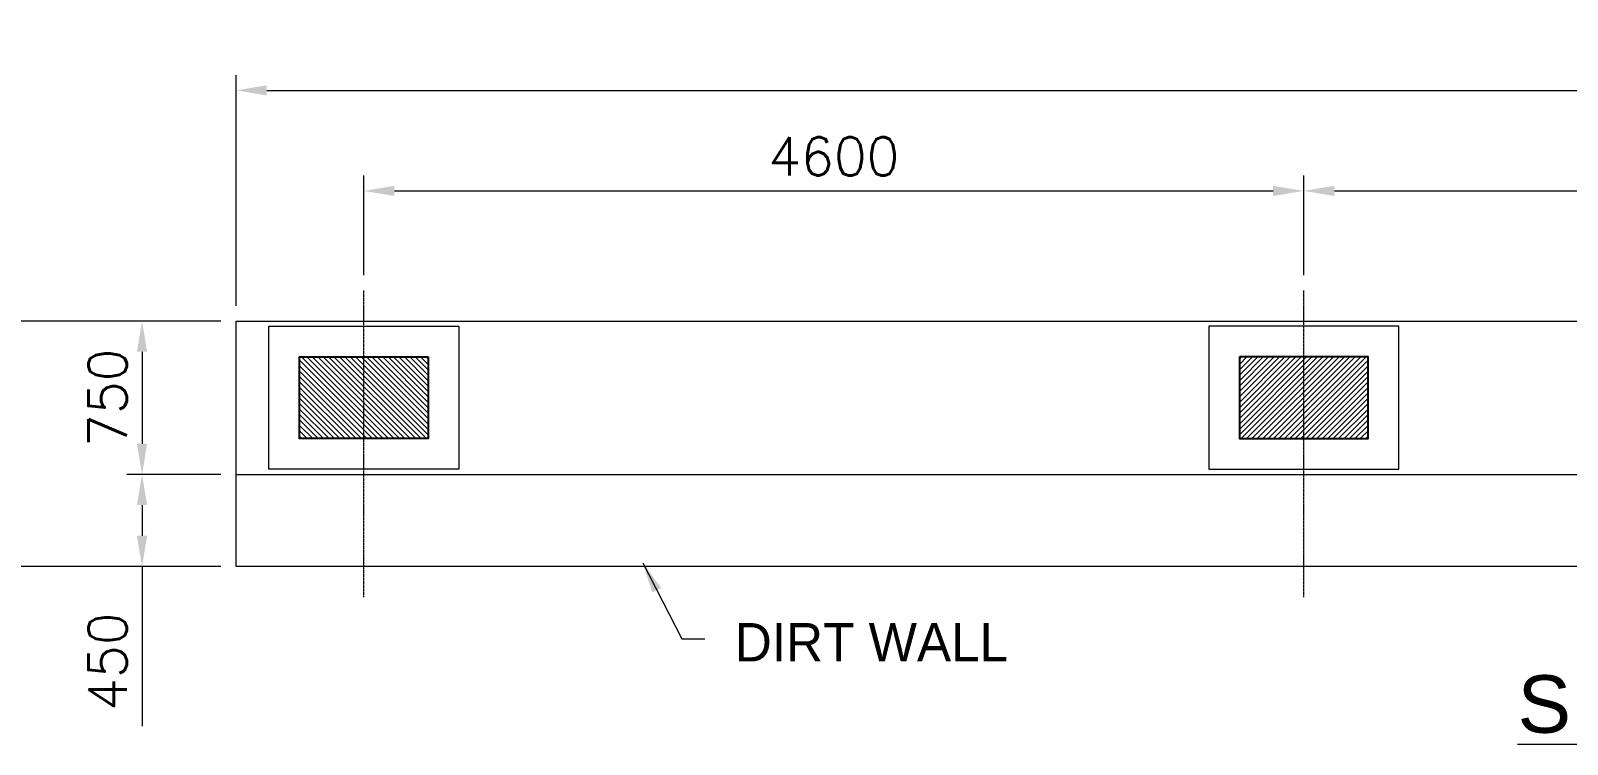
# Model space of a CAD drawing. Extents: x 2542500 to 2835796, y -294794 to -159040.
# Drawn here: x 2684266 to 2691785, y -259248 to -255757 of the extents above; entities that cross this region are included whole.
import ezdxf

# ---------------------------------------------------------------- set-up
doc = ezdxf.new("R2010")
doc.units = 0
doc.header["$LTSCALE"] = 8
doc.header["$MEASUREMENT"] = 0
doc.header["$PDMODE"] = 35
doc.linetypes.add('CENTER2', pattern=[1.125, 0.75, -0.125, 0.125, -0.125])
doc.layers.get('0').update_dxf_attribs({"color": 22, "linetype": 'CONTINUOUS'})
doc.layers.get('DEFPOINTS').update_dxf_attribs({"linetype": 'CONTINUOUS'})
doc.layers.add('BASE PLATE', color=6, linetype='CONTINUOUS')
for name, color, linetype, lineweight in [('BEARING', 150, 'CONTINUOUS', 20), ('CENTER', 8, 'CENTER2', 9), ('R_DIMENSION', 8, 'CONTINUOUS', 15), ('R_HATCH SOLID', 253, 'CONTINUOUS', 5), ('R_TEXT G', 7, 'CONTINUOUS', 18), ('TEXT', 4, 'CONTINUOUS', 15)]:
    doc.layers.add(name, color=color, linetype=linetype, lineweight=lineweight)
doc.styles.add('ARIEL', font='arial.ttf')
doc.styles.add('ROMANS', font='romans.shx')
doc.styles.get("Standard").update_dxf_attribs({"font": ''})
doc.styles.get('Standard').set_extended_font_data('Univers')
doc.dimstyles.new('DIM-75', dxfattribs={"dimscale": 75, "dimtxt": 2, "dimasz": 2, "dimexe": 1, "dimexo": 1, "dimgap": 1, "dimtad": 1, "dimdec": 0, "dimzin": 0, "dimdsep": 46, "dimtxsty": 'ROMANS', "dimcen": 1, "dimclrd": 256, "dimclre": 256, "dimclrt": 7, "dimadec": 0, "dimazin": 0, "dimtfac": 1, "dimtdec": 0, "dimtofl": 0, "dimtmove": 0, "dimatfit": 3, "dimfxl": 1, "dimtolj": 1, "dimtzin": 0, "dimlwd": 9, "dimlwe": 5, "dimarcsym": 0})
doc.dimstyles.new('DIM-75$0', dxfattribs={"dimscale": 75, "dimtxt": 2, "dimasz": 2, "dimexe": 1, "dimexo": 1, "dimgap": 1, "dimtad": 1, "dimdec": 0, "dimzin": 0, "dimdsep": 46, "dimtxsty": 'ROMANS', "dimcen": 1, "dimclrd": 256, "dimclre": 256, "dimclrt": 7, "dimadec": 0, "dimazin": 0, "dimtfac": 1, "dimtdec": 0, "dimtofl": 0, "dimtmove": 0, "dimatfit": 3, "dimfxl": 1, "dimtolj": 1, "dimtzin": 0, "dimlwd": 9, "dimlwe": 5, "dimarcsym": 0})

# ---------------------------------------------------------------- blocks, each defined once
blk = doc.blocks.new('*D263')
at = {"layer": 'DEFPOINTS', "color": 0}
for p in [(2690496, -256541.2), (2685896, -257028.2), (2690496, -257028.2)]:
    blk.add_point(p, dxfattribs=at)
at = {"layer": 'R_DIMENSION', "lineweight": 5}
for p, q in [((2685896, -256953.2), (2685896, -256466.2)), ((2690496, -256953.2), (2690496, -256466.2))]:
    blk.add_line(p, q, dxfattribs=at)
at = {"layer": 'R_DIMENSION', "lineweight": 9}
blk.add_line((2686046, -256541.2), (2690346, -256541.2), dxfattribs=at)
at = {"layer": 'R_DIMENSION'}
for points in [[(2686046, -256516.2), (2686046, -256566.2), (2685896, -256541.2)], [(2690346, -256516.2), (2690346, -256566.2), (2690496, -256541.2)]]:
    blk.add_solid(points, dxfattribs=at)
at = {"layer": 'R_DIMENSION', "color": 7, "insert": (2688196, -256372.5), "char_height": 187.5, "attachment_point": 5, "style": 'ROMANS'}
blk.add_mtext('\\A1;4600', dxfattribs=at)
blk = doc.blocks.new('*D264')
at = {"layer": 'DEFPOINTS', "color": 0}
for p in [(2695096, -256541.2), (2690496, -257028.2), (2695096, -257028.2)]:
    blk.add_point(p, dxfattribs=at)
at = {"layer": 'R_DIMENSION', "lineweight": 5}
for p, q in [((2690496, -256953.2), (2690496, -256466.2)), ((2695096, -256953.2), (2695096, -256466.2))]:
    blk.add_line(p, q, dxfattribs=at)
at = {"layer": 'R_DIMENSION', "lineweight": 9}
blk.add_line((2690646, -256541.2), (2694946, -256541.2), dxfattribs=at)
at = {"layer": 'R_DIMENSION'}
for points in [[(2690646, -256516.2), (2690646, -256566.2), (2690496, -256541.2)], [(2694946, -256516.2), (2694946, -256566.2), (2695096, -256541.2)]]:
    blk.add_solid(points, dxfattribs=at)
at = {"layer": 'R_DIMENSION', "color": 7, "char_height": 187.5, "attachment_point": 5, "style": 'ROMANS'}
for s, insert in [('\\A1;4600', (2692796, -256372.5)), ('\\A1;= =', (2692796, -256710))]:
    blk.add_mtext(s, dxfattribs=dict(at, insert=insert))
blk = doc.blocks.new('*D266')
at = {"layer": 'DEFPOINTS', "color": 0}
for p in [(2685271, -257178.2), (2683860.6, -258378.2), (2685271, -258378.2)]:
    blk.add_point(p, dxfattribs=at)
at = {"layer": 'R_DIMENSION', "lineweight": 5}
for p, q in [((2685196, -257178.2), (2683785.6, -257178.2)), ((2685196, -258378.2), (2683785.6, -258378.2))]:
    blk.add_line(p, q, dxfattribs=at)
at = {"layer": 'R_DIMENSION', "lineweight": 9}
blk.add_line((2683860.6, -257328.2), (2683860.6, -258228.2), dxfattribs=at)
at = {"layer": 'R_DIMENSION'}
for points in [[(2683835.6, -257328.2), (2683885.6, -257328.2), (2683860.6, -257178.2)], [(2683835.6, -258228.2), (2683885.6, -258228.2), (2683860.6, -258378.2)]]:
    blk.add_solid(points, dxfattribs=at)
at = {"layer": 'R_DIMENSION', "color": 7, "insert": (2683691.8, -257778.2), "char_height": 187.5, "attachment_point": 5, "rotation": 90, "style": 'ROMANS'}
blk.add_mtext('\\A1;1200', dxfattribs=at)
blk = doc.blocks.new('*D267')
at = {"layer": 'DEFPOINTS', "color": 0}
for p in [(2700321, -256049.2), (2685271, -257178.2), (2700321, -257178.2)]:
    blk.add_point(p, dxfattribs=at)
at = {"layer": 'R_DIMENSION', "lineweight": 5}
for p, q in [((2685271, -257103.2), (2685271, -255974.2)), ((2700321, -257103.2), (2700321, -255974.2))]:
    blk.add_line(p, q, dxfattribs=at)
at = {"layer": 'R_DIMENSION', "lineweight": 9}
blk.add_line((2685421, -256049.2), (2700171, -256049.2), dxfattribs=at)
at = {"layer": 'R_DIMENSION'}
for points in [[(2685421, -256024.2), (2685421, -256074.2), (2685271, -256049.2)], [(2700171, -256024.2), (2700171, -256074.2), (2700321, -256049.2)]]:
    blk.add_solid(points, dxfattribs=at)
at = {"layer": 'R_DIMENSION', "color": 7, "insert": (2692796, -255880.5), "char_height": 187.5, "attachment_point": 5, "style": 'ROMANS'}
blk.add_mtext('\\A1;15050', dxfattribs=at)
blk = doc.blocks.new('*D268')
at = {"layer": 'DEFPOINTS', "color": 0}
for p in [(2685271, -257178.2), (2684810.7, -257928.2), (2685271, -257928.2)]:
    blk.add_point(p, dxfattribs=at)
at = {"layer": 'R_DIMENSION', "lineweight": 5}
for p, q in [((2685196, -257178.2), (2684735.7, -257178.2)), ((2685196, -257928.2), (2684735.7, -257928.2))]:
    blk.add_line(p, q, dxfattribs=at)
at = {"layer": 'R_DIMENSION', "lineweight": 9}
blk.add_line((2684810.7, -257328.2), (2684810.7, -257778.2), dxfattribs=at)
at = {"layer": 'R_DIMENSION'}
for points in [[(2684785.7, -257328.2), (2684835.7, -257328.2), (2684810.7, -257178.2)], [(2684785.7, -257778.2), (2684835.7, -257778.2), (2684810.7, -257928.2)]]:
    blk.add_solid(points, dxfattribs=at)
at = {"layer": 'R_DIMENSION', "color": 7, "insert": (2684642, -257553.2), "char_height": 187.5, "attachment_point": 5, "rotation": 90, "style": 'ROMANS'}
blk.add_mtext('\\A1;750', dxfattribs=at)
blk = doc.blocks.new('*D269')
at = {"layer": 'DEFPOINTS', "color": 0}
for p in [(2685271, -257928.2), (2684810.7, -258378.2), (2685271, -258378.2)]:
    blk.add_point(p, dxfattribs=at)
at = {"layer": 'R_DIMENSION', "lineweight": 5}
for p, q in [((2685196, -257928.2), (2684735.7, -257928.2)), ((2685196, -258378.2), (2684735.7, -258378.2))]:
    blk.add_line(p, q, dxfattribs=at)
at = {"layer": 'R_DIMENSION', "lineweight": 9}
for p, q in [((2684810.7, -258078.2), (2684810.7, -258228.2)), ((2684810.7, -258378.2), (2684810.7, -259160.4))]:
    blk.add_line(p, q, dxfattribs=at)
at = {"layer": 'R_DIMENSION'}
for points in [[(2684785.7, -258078.2), (2684835.7, -258078.2), (2684810.7, -257928.2)], [(2684785.7, -258228.2), (2684835.7, -258228.2), (2684810.7, -258378.2)]]:
    blk.add_solid(points, dxfattribs=at)
at = {"layer": 'R_DIMENSION', "color": 7, "insert": (2684642, -258844.3), "char_height": 187.5, "attachment_point": 5, "rotation": 90, "style": 'ROMANS'}
blk.add_mtext('\\A1;450', dxfattribs=at)

msp = doc.modelspace()

# ---------------------------------------------------------------- hatches: boundary and pattern name
at = {"layer": 'R_HATCH SOLID'}
h = msp.add_hatch(dxfattribs=at)
h.set_pattern_fill('ANSI31', color=256, scale=150, angle=-270)
h.set_pattern_definition([(135, (2891183.336, 2109340.874), (-13.25825215, -13.25825215), [])])
h.paths.add_polyline_path([(2686211, -257353.2), (2686211, -257753.2), (2685581, -257753.2), (2685581, -257353.2)])
h = msp.add_hatch(dxfattribs=at)
h.set_pattern_fill('ANSI31', color=256, scale=150, angle=-270)
h.set_pattern_definition([(45, (2485208.641, 2109340.874), (13.25825215, -13.25825215), [])])
h.paths.add_polyline_path([(2690181, -257353.2), (2690181, -257753.2), (2690811, -257753.2), (2690811, -257353.2)])

# ---------------------------------------------------------------- linework, layer by layer
at = {"lineweight": 13, "ltscale": 0.13}
msp.add_line((2685271, -257928.2), (2700321, -257928.2), dxfattribs=at)
msp.add_lwpolyline([(2685271, -257178.2), (2700321, -257178.2), (2700321, -258378.2), (2685271, -258378.2)], close=True, dxfattribs=at)
at = {"layer": 'BASE PLATE'}
for points in [[(2686211, -257353.2), (2686211, -257753.2), (2685581, -257753.2), (2685581, -257353.2)], [(2690181, -257353.2), (2690181, -257753.2), (2690811, -257753.2), (2690811, -257353.2)]]:
    msp.add_lwpolyline(points, close=True, dxfattribs=at)
at = {"layer": 'BEARING', "flags": 128}
for points in [[(2686361, -257203.2), (2686361, -257903.2), (2685431, -257903.2), (2685431, -257203.2)], [(2690031, -257203.2), (2690031, -257903.2), (2690961, -257903.2), (2690961, -257203.2)]]:
    msp.add_lwpolyline(points, close=True, dxfattribs=at)
at = {"layer": 'CENTER'}
for p, q in [((2685896, -258528.2), (2685896, -257028.2)), ((2690496, -258528.2), (2690496, -257028.2))]:
    msp.add_line(p, q, dxfattribs=at)

# ---------------------------------------------------------------- texts
at = {"layer": 'R_TEXT G', "lineweight": 13, "ltscale": 0.13, "insert": (2687711.6, -258655.3), "char_height": 187.5, "width": 1592.379, "attachment_point": 1}
msp.add_mtext('\\A1;DIRT WALL', dxfattribs=at)
at = {"layer": 'TEXT', "color": 1, "lineweight": 13, "insert": (2692753.4, -259196.1), "char_height": 281.25, "width": 7433.008, "attachment_point": 8, "style": 'ARIEL'}
msp.add_mtext('{\\LSECTION 5-5}', dxfattribs=at)

# ---------------------------------------------------------------- dimensions: what is measured, and where the dimension line sits
at = {"layer": 'R_DIMENSION'}
for base, p1, p2, picture, middle in [((2700321, -256049.2), (2685271, -257178.2), (2700321, -257178.2), '*D267', (2692796, -255880.5)), ((2690496, -256541.2), (2685896, -257028.2), (2690496, -257028.2), '*D263', (2688196, -256372.5))]:
    dim = msp.add_linear_dim(base=base, p1=p1, p2=p2, dimstyle='DIM-75$0', override={"dimtxt": 2.5}, dxfattribs=at)
    dim.commit()
    dim.dimension.update_dxf_attribs({"geometry": picture, "text_midpoint": middle})
dim = msp.add_linear_dim(base=(2695096, -256541.2), p1=(2690496, -257028.2), p2=(2695096, -257028.2), text='<>\\X= =', dimstyle='DIM-75$0', override={"dimtxt": 2.5}, dxfattribs=at)
dim.commit()
dim.dimension.update_dxf_attribs({"geometry": '*D264', "text_midpoint": (2692796, -256541.2)})
for base, p1, p2, picture, middle in [((2683860.6, -258378.2), (2685271, -257178.2), (2685271, -258378.2), '*D266', (2683691.8, -257778.2)), ((2684810.7, -257928.2), (2685271, -257178.2), (2685271, -257928.2), '*D268', (2684642, -257553.2)), ((2684810.7, -258378.2), (2685271, -257928.2), (2685271, -258378.2), '*D269', (2684642, -258844.3))]:
    dim = msp.add_linear_dim(base=base, p1=p1, p2=p2, angle=90, dimstyle='DIM-75$0', override={"dimtxt": 2.5}, dxfattribs=at)
    dim.commit()
    dim.dimension.update_dxf_attribs({"geometry": picture, "text_midpoint": middle})

# ---------------------------------------------------------------- leaders
at = {"layer": 'R_DIMENSION', "lineweight": 13, "ltscale": 0.13}
msp.add_leader([(2687261, -258361.3), (2687451.7, -258733.1), (2687564.9, -258733.1)], dimstyle='DIM-75', dxfattribs=at)

doc.saveas('drawing.dxf')
